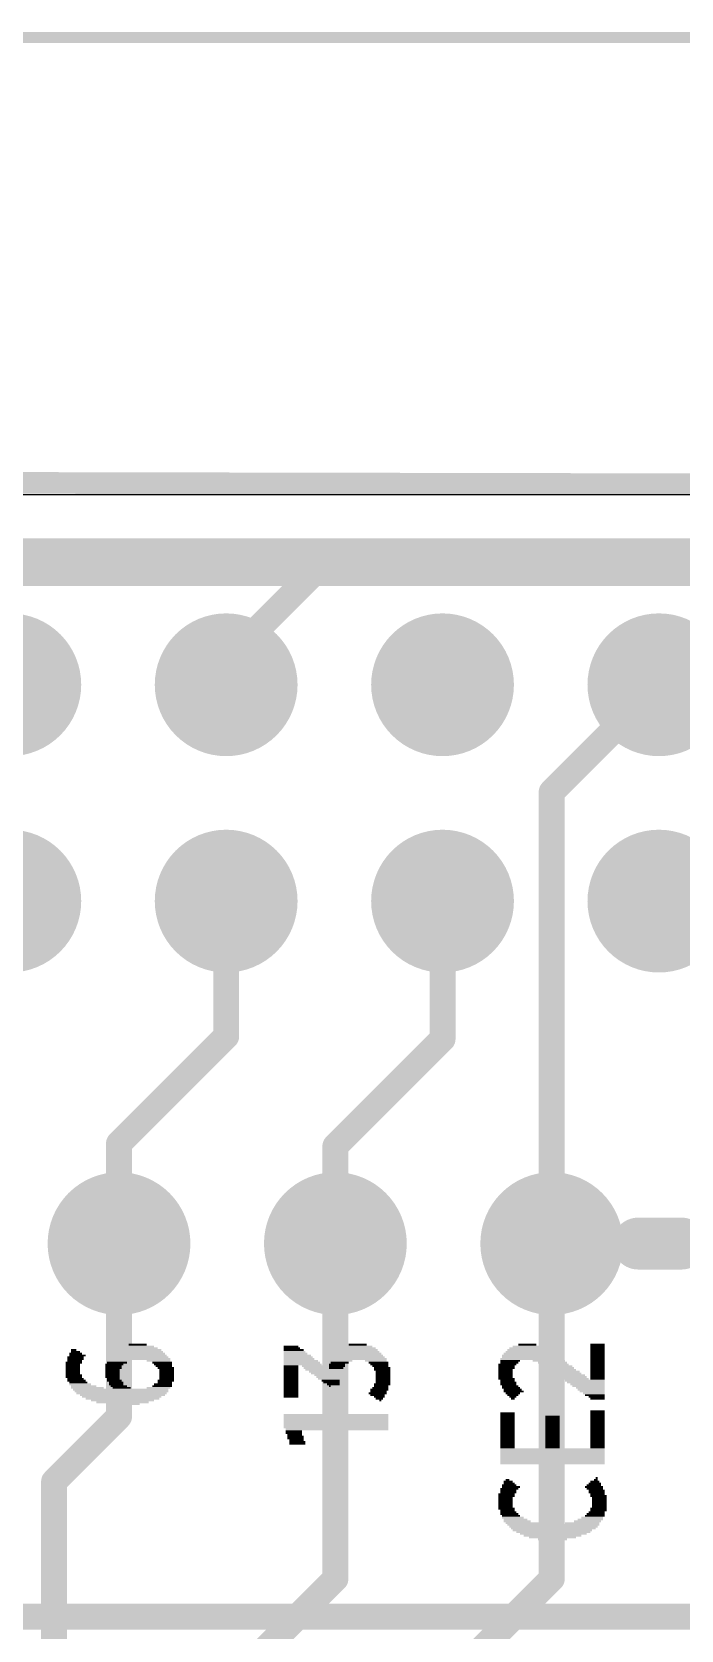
# Model space of a CAD drawing. Extents: x -7.8 to 70, y -5.3 to 37.7.
# Drawn here: x 44.19 to 51.81, y 16.67 to 35.43 of the extents above; entities that cross this region are included whole.
import ezdxf

# ---------------------------------------------------------------- set-up
doc = ezdxf.new("R2010")
doc.units = 0
for name, color, linetype in [('1', 12, 'CONTINUOUS'), ('16', 132, 'CONTINUOUS'), ('17', 110, 'CONTINUOUS'), ('20', 4, 'CONTINUOUS'), ('21', 40, 'CONTINUOUS'), ('47', 253, 'CONTINUOUS')]:
    doc.layers.add(name, color=color, linetype=linetype)

# ---------------------------------------------------------------- blocks, each defined once
blk = doc.blocks.new('ROUNDP')
at = {"const_width": 0.5}
blk.add_lwpolyline([(0, -0.25, 1), (0, 0.25, 1), (0, -0.25)], format="xyb", dxfattribs=at)
blk = doc.blocks.new('RECT')
blk.add_solid([(-0.5, -0.5), (0.5, -0.5), (-0.5, 0.5), (0.5, 0.5)])

msp = doc.modelspace()

# ---------------------------------------------------------------- linework, layer by layer
at = {"layer": '1'}
for points, const_width in [([(12.35, 29.21), (57.15, 29.21)], 0.5588), ([(50.292, 26.512), (51.55, 27.77)], 0.3048), ([(50.292, 21.209), (50.292, 26.512)], 0.3048), ([(37.7825, 16.8275), (53.6575, 16.8275)], 0.3048)]:
    msp.add_lwpolyline(points, dxfattribs=dict(at, const_width=const_width))
at = {"layer": '1', "const_width": 0.1524}
for points in [[(51.6039, 27.7161, 1), (51.4961, 27.8239)], [(50.3682, 26.512, 1), (50.2158, 26.512)], [(50.2381, 26.5659, 1), (50.3459, 26.4581)], [(50.2158, 21.209, 1), (50.3682, 21.209)]]:
    msp.add_lwpolyline(points, format="xyb", dxfattribs=at)
at = {"layer": '16'}
for points, const_width in [([(65.024, 30.099), (0, 30.226)], 0.254), ([(65.024, 30.099), (0, 30.226)], 0.254), ([(46.47, 28.055), (47.625, 29.21)], 0.3048), ([(47.625, 29.21), (57.15, 29.21)], 0.3048), ([(46.47, 27.77), (46.47, 28.055)], 0.3048), ([(46.47, 25.23), (46.47, 23.6418)], 0.3048), ([(49.01, 25.23), (49.01, 23.61)], 0.3048), ([(52.832, 23.948), (51.55, 25.23)], 0.3048), ([(45.212, 22.3838), (46.47, 23.6418)], 0.3048), ([(49.01, 23.61), (47.752, 22.352)], 0.3048), ([(45.212, 21.209), (45.212, 22.3838)], 0.3048), ([(47.752, 21.209), (47.752, 22.352)], 0.3048), ([(45.212, 19.177), (45.212, 21.209)], 0.3048), ([(47.752, 21.209), (47.752, 17.272)], 0.3048), ([(50.292, 21.209), (50.292, 17.272)], 0.3048), ([(44.45, 18.415), (45.212, 19.177)], 0.3048), ([(44.45, 13.97), (44.45, 18.415)], 0.3048), ([(47.752, 17.272), (45.72, 15.24)], 0.3048), ([(50.292, 17.272), (46.99, 13.97)], 0.3048)]:
    msp.add_lwpolyline(points, dxfattribs=dict(at, const_width=const_width))
at = {"layer": '16', "const_width": 0.1524}
for points in [[(47.625, 29.2862, 1), (47.625, 29.1338)], [(47.6789, 29.1561, 1), (47.5711, 29.2639)], [(46.5462, 28.055, 1), (46.3938, 28.055)], [(46.4161, 28.1089, 1), (46.5239, 28.0011)], [(46.3938, 27.77, 1), (46.5462, 27.77)], [(46.5462, 25.23, 1), (46.3938, 25.23)], [(49.0862, 25.23, 1), (48.9338, 25.23)], [(51.6039, 25.2839, 1), (51.4961, 25.1761)], [(46.3938, 23.6418, 1), (46.5462, 23.6418)], [(46.5239, 23.5879, 1), (46.4161, 23.6956)], [(48.9338, 23.61, 1), (49.0862, 23.61)], [(49.0639, 23.5561, 1), (48.9561, 23.6639)], [(45.2882, 22.3838, 1), (45.1358, 22.3838)], [(45.1581, 22.4376, 1), (45.2659, 22.3299)], [(47.8282, 22.352, 1), (47.6758, 22.352)], [(47.6981, 22.4059, 1), (47.8059, 22.2981)], [(45.2882, 21.209, 1), (45.1358, 21.209)], [(45.1358, 21.209, 1), (45.2882, 21.209)], [(47.8282, 21.209, 1), (47.6758, 21.209)], [(47.6758, 21.209, 1), (47.8282, 21.209)], [(50.3682, 21.209, 1), (50.2158, 21.209)], [(45.2659, 19.1231, 1), (45.1581, 19.2309)], [(45.1358, 19.177, 1), (45.2882, 19.177)], [(44.5262, 18.415, 1), (44.3738, 18.415)], [(44.3961, 18.4689, 1), (44.5039, 18.3611)], [(47.6758, 17.272, 1), (47.8282, 17.272)], [(47.8059, 17.2181, 1), (47.6981, 17.3259)], [(50.2158, 17.272, 1), (50.3682, 17.272)], [(50.3459, 17.2181, 1), (50.2381, 17.3259)]]:
    msp.add_lwpolyline(points, format="xyb", dxfattribs=at)
at = {"layer": '20'}
msp.add_line((62, 30), (3, 30), dxfattribs=at)
at = {"layer": '21', "const_width": 0.6096}
msp.add_lwpolyline([(51.308, 21.209), (51.816, 21.209)], dxfattribs=at)
at = {"layer": '21', "const_width": 0.3048}
for points in [[(51.308, 21.3614, 1), (51.308, 21.0566)], [(51.816, 21.0566, 1), (51.816, 21.3614)]]:
    msp.add_lwpolyline(points, format="xyb", dxfattribs=at)
at = {"layer": '47', "const_width": 0.13}
msp.add_lwpolyline([(0.1285, 35.3695), (64.959, 35.3695)], dxfattribs=at)

# ---------------------------------------------------------------- block references
at = {"layer": '17', "xscale": 1.6764, "yscale": 1.6764}
for p in [(43.93, 27.77), (43.93, 27.77), (46.47, 27.77), (46.47, 27.77), (49.01, 27.77), (49.01, 27.77), (51.55, 27.77), (51.55, 27.77), (43.93, 25.23), (43.93, 25.23), (46.47, 25.23), (46.47, 25.23), (49.01, 25.23), (49.01, 25.23), (51.55, 25.23), (51.55, 25.23)]:
    msp.add_blockref('ROUNDP', p, dxfattribs=at)
at = {"layer": '17', "xscale": 1.6764, "yscale": 1.6764, "rotation": 90}
for p in [(45.212, 21.209), (45.212, 21.209), (47.752, 21.209), (47.752, 21.209), (50.292, 21.209), (50.292, 21.209)]:
    msp.add_blockref('ROUNDP', p, dxfattribs=at)
at = {"layer": '21', "yscale": 0.0212}
for p, xscale in [((44.7022, 19.917), 0.1482), ((44.7234, 19.8959), 0.1905), ((44.681, 19.9594), 0.0635), ((44.7022, 19.9382), 0.1058), ((45.4324, 19.917), 0.635), ((45.443, 19.8959), 0.6561), ((45.4324, 19.9382), 0.5926), ((45.443, 19.9594), 0.5291), ((45.4324, 19.9805), 0.4656), ((45.4324, 20.0017), 0.381), ((45.4324, 20.0229), 0.2117), ((47.2315, 20.0017), 0.1693), ((47.2844, 19.917), 0.2752), ((47.2421, 19.9805), 0.1905), ((47.2633, 19.9594), 0.2328), ((47.2739, 19.9382), 0.254), ((47.3056, 19.8959), 0.3175), ((48.0252, 19.8959), 0.5715), ((48.0252, 19.917), 0.5291), ((48.0252, 19.9382), 0.4868), ((48.0252, 19.9594), 0.4445), ((48.0252, 19.9805), 0.4022), ((48.0252, 20.0017), 0.3175), ((48.0147, 20.0229), 0.2117), ((50.0254, 19.8959), 0.635), ((50.0254, 19.917), 0.5926), ((50.0148, 19.9382), 0.5291), ((50.0148, 19.9594), 0.4868), ((50.0042, 19.9805), 0.4233), ((50.0042, 20.0017), 0.3387), ((50.0042, 20.0229), 0.2117), ((50.8297, 20.0229), 0.1693), ((50.8297, 20.0017), 0.1693), ((50.8297, 19.9805), 0.1693), ((50.8297, 19.9594), 0.1693), ((50.8297, 19.9382), 0.1693), ((50.8297, 19.917), 0.1693), ((50.8297, 19.8959), 0.1693), ((44.681, 19.8112), 0.1905), ((44.6705, 19.79), 0.1693), ((44.6705, 19.7689), 0.1693), ((44.6705, 19.7477), 0.1693), ((44.6705, 19.7265), 0.1693), ((44.6705, 19.7054), 0.1693), ((44.7022, 19.8747), 0.1905), ((44.7022, 19.8535), 0.1905), ((44.6916, 19.8324), 0.1693), ((45.1361, 19.7265), 0.1693), ((45.1361, 19.7054), 0.1693), ((45.1573, 19.79), 0.2117), ((45.1467, 19.7689), 0.1905), ((45.1467, 19.7477), 0.1905), ((45.443, 19.8535), 0.7408), ((45.2102, 19.8324), 0.2752), ((45.189, 19.8112), 0.2328), ((45.443, 19.8747), 0.6985), ((45.6758, 19.8324), 0.2752), ((45.7182, 19.8112), 0.2328), ((45.7288, 19.79), 0.2117), ((45.7393, 19.7689), 0.1905), ((45.7605, 19.7477), 0.1905), ((45.7711, 19.7265), 0.1693), ((45.7711, 19.7054), 0.1693), ((47.3479, 19.8324), 0.4022), ((47.2315, 19.7689), 0.1693), ((47.2315, 19.7477), 0.1693), ((47.2315, 19.7265), 0.1693), ((47.2315, 19.7054), 0.1693), ((47.3162, 19.8747), 0.3387), ((47.3268, 19.8535), 0.3598), ((47.3585, 19.8112), 0.4233), ((47.3691, 19.79), 0.4445), ((47.4961, 19.7689), 0.2752), ((47.5173, 19.7477), 0.2752), ((47.6125, 19.7265), 0.4233), ((47.6337, 19.7054), 0.381), ((47.7713, 19.79), 0.1905), ((47.7713, 19.7689), 0.1905), ((47.7607, 19.7477), 0.1693), ((47.8242, 19.8324), 0.254), ((47.803, 19.8112), 0.2117), ((48.0252, 19.8747), 0.6138), ((48.0358, 19.8535), 0.635), ((48.2263, 19.8324), 0.254), ((48.2581, 19.8112), 0.2328), ((48.2687, 19.79), 0.2117), ((48.2792, 19.7689), 0.1905), ((48.3004, 19.7477), 0.1905), ((48.3004, 19.7265), 0.1905), ((48.311, 19.7054), 0.1693), ((49.7714, 19.79), 0.2117), ((49.7608, 19.7689), 0.1905), ((49.7608, 19.7477), 0.1905), ((49.7503, 19.7265), 0.1693), ((49.7503, 19.7054), 0.1693), ((50.0466, 19.8535), 0.7196), ((49.8032, 19.8324), 0.2328), ((49.7926, 19.8112), 0.2117), ((50.0466, 19.8747), 0.6773), ((50.2582, 19.8324), 0.381), ((50.3006, 19.8112), 0.3387), ((50.3323, 19.79), 0.3175), ((50.3641, 19.7689), 0.3387), ((50.3958, 19.7477), 0.3175), ((50.417, 19.7265), 0.3175), ((50.4593, 19.7054), 0.3175), ((50.8297, 19.8747), 0.1693), ((50.8297, 19.8535), 0.1693), ((50.8297, 19.8324), 0.1693), ((50.8297, 19.8112), 0.1693), ((50.8297, 19.79), 0.1693), ((50.8297, 19.7689), 0.1693), ((50.8297, 19.7477), 0.1693), ((50.8297, 19.7265), 0.1693), ((50.8297, 19.7054), 0.1693), ((44.681, 19.663), 0.1905), ((44.681, 19.6419), 0.1905), ((44.6705, 19.6842), 0.1693), ((44.7022, 19.6207), 0.1905), ((44.7128, 19.5995), 0.2117), ((44.7551, 19.5572), 0.254), ((44.734, 19.5784), 0.2117), ((44.7975, 19.536), 0.2963), ((44.8398, 19.5149), 0.381), ((45.1361, 19.6842), 0.1693), ((45.1361, 19.663), 0.1693), ((45.1361, 19.6419), 0.1693), ((45.1467, 19.6207), 0.1482), ((45.1573, 19.5995), 0.1693), ((45.1784, 19.5784), 0.1693), ((45.1784, 19.5572), 0.1693), ((45.2102, 19.536), 0.1905), ((45.2419, 19.5149), 0.2117), ((45.6758, 19.5149), 0.2752), ((45.7182, 19.536), 0.2328), ((45.7288, 19.5572), 0.2117), ((45.7499, 19.5784), 0.1693), ((45.7605, 19.5995), 0.1905), ((45.7711, 19.6842), 0.1693), ((45.7711, 19.663), 0.1693), ((45.7711, 19.6419), 0.1693), ((45.7711, 19.6207), 0.1693), ((47.2315, 19.6842), 0.1693), ((47.2315, 19.663), 0.1693), ((47.2315, 19.6419), 0.1693), ((47.2315, 19.6207), 0.1693), ((47.2315, 19.5995), 0.1693), ((47.2315, 19.5784), 0.1693), ((47.2315, 19.5572), 0.1693), ((47.2315, 19.536), 0.1693), ((47.2315, 19.5149), 0.1693), ((47.6443, 19.6842), 0.3598), ((47.6654, 19.663), 0.3175), ((47.6654, 19.6419), 0.2752), ((47.676, 19.6207), 0.254), ((47.6972, 19.5995), 0.2117), ((47.7078, 19.5784), 0.1905), ((47.7289, 19.5572), 0.1482), ((47.6866, 19.536), 0.0212), ((48.2792, 19.5149), 0.1905), ((48.2898, 19.536), 0.1693), ((48.3004, 19.5572), 0.1905), ((48.311, 19.6842), 0.1693), ((48.311, 19.663), 0.1693), ((48.311, 19.6419), 0.1693), ((48.311, 19.6207), 0.1693), ((48.311, 19.5995), 0.1693), ((48.311, 19.5784), 0.1693), ((49.7503, 19.6842), 0.1693), ((49.7503, 19.663), 0.1693), ((49.7503, 19.6419), 0.1693), ((49.7608, 19.6207), 0.1905), ((49.7714, 19.5995), 0.1693), ((49.782, 19.5784), 0.1905), ((49.782, 19.5572), 0.1905), ((49.8032, 19.536), 0.1905), ((49.8138, 19.5149), 0.2117), ((50.4805, 19.6842), 0.3175), ((50.5228, 19.663), 0.3175), ((50.544, 19.6419), 0.3175), ((50.5757, 19.6207), 0.2963), ((50.6816, 19.5995), 0.4656), ((50.6921, 19.5784), 0.4445), ((50.7133, 19.5572), 0.4022), ((50.7239, 19.536), 0.381), ((50.7451, 19.5149), 0.3387), ((50.8297, 19.6842), 0.1693), ((50.8297, 19.663), 0.1693), ((50.8297, 19.6419), 0.1693), ((50.8297, 19.6207), 0.1693), ((45.2314, 19.4937), 1.1218), ((45.2419, 19.4726), 1.1006), ((45.2419, 19.4514), 1.0583), ((45.2525, 19.4302), 0.9948), ((45.2419, 19.4091), 0.9313), ((45.2525, 19.3879), 0.8678), ((45.2525, 19.3667), 0.7408), ((45.2525, 19.3456), 0.6138), ((45.2631, 19.3244), 0.381), ((47.2315, 19.4937), 0.1693), ((47.2315, 19.4726), 0.1693), ((47.2315, 19.4514), 0.1693), ((47.2315, 19.4302), 0.1693), ((47.2315, 19.4091), 0.1693), ((48.2475, 19.4514), 0.2117), ((48.2581, 19.4726), 0.1905), ((48.2475, 19.4302), 0.1693), ((48.2687, 19.4937), 0.2117), ((48.2687, 19.4091), 0.127), ((48.2687, 19.3879), 0.0847), ((48.2792, 19.3667), 0.0212), ((49.8349, 19.4937), 0.2117), ((49.8455, 19.4726), 0.2328), ((49.8349, 19.4514), 0.1693), ((49.8349, 19.4302), 0.127), ((49.8349, 19.4091), 0.0847), ((49.8349, 19.3879), 0.0423), ((50.7556, 19.4937), 0.3175), ((50.7662, 19.4726), 0.2963), ((50.7874, 19.4514), 0.254), ((50.798, 19.4302), 0.2328), ((50.8191, 19.4091), 0.1905), ((50.8297, 19.3879), 0.1693), ((47.7607, 19.1974), 1.2276), ((47.7607, 19.1762), 1.2276), ((47.7607, 19.1551), 1.2276), ((47.7607, 19.1339), 1.2276), ((49.7714, 19.2186), 0.1693), ((49.7714, 19.1974), 0.1693), ((49.7714, 19.1762), 0.1693), ((49.7714, 19.1551), 0.1693), ((49.7714, 19.1339), 0.1693), ((50.3006, 19.1762), 0.1693), ((50.3006, 19.1551), 0.1693), ((50.3006, 19.1339), 0.1693), ((50.8297, 19.2397), 0.1693), ((50.8297, 19.2186), 0.1693), ((50.8297, 19.1974), 0.1693), ((50.8297, 19.1762), 0.1693), ((50.8297, 19.1551), 0.1693), ((50.8297, 19.1339), 0.1693), ((47.7607, 19.1127), 1.2276), ((47.7607, 19.0916), 1.2276), ((47.7607, 19.0704), 1.2276), ((47.7607, 19.0492), 1.2276), ((47.7713, 19.0281), 1.2065), ((47.2633, 19.0069), 0.1905), ((47.2633, 18.9857), 0.1905), ((47.2844, 18.9434), 0.1905), ((47.2739, 18.9646), 0.1693), ((49.7714, 19.1127), 0.1693), ((49.7714, 19.0916), 0.1693), ((49.7714, 19.0704), 0.1693), ((49.7714, 19.0492), 0.1693), ((49.7714, 19.0281), 0.1693), ((49.7714, 19.0069), 0.1693), ((49.7714, 18.9857), 0.1693), ((49.7714, 18.9646), 0.1693), ((49.7714, 18.9434), 0.1693), ((50.3006, 19.1127), 0.1693), ((50.3006, 19.0916), 0.1693), ((50.3006, 19.0704), 0.1693), ((50.3006, 19.0492), 0.1693), ((50.3006, 19.0281), 0.1693), ((50.3006, 19.0069), 0.1693), ((50.3006, 18.9857), 0.1693), ((50.3006, 18.9646), 0.1693), ((50.3006, 18.9434), 0.1693), ((50.8297, 19.1127), 0.1693), ((50.8297, 19.0916), 0.1693), ((50.8297, 19.0704), 0.1693), ((50.8297, 19.0492), 0.1693), ((50.8297, 19.0281), 0.1693), ((50.8297, 19.0069), 0.1693), ((50.8297, 18.9857), 0.1693), ((50.8297, 18.9646), 0.1693), ((50.8297, 18.9434), 0.1693), ((47.2844, 18.9222), 0.1905), ((47.295, 18.9011), 0.1693), ((47.3056, 18.8799), 0.1905), ((47.3056, 18.8587), 0.1905), ((49.7714, 18.9222), 0.1693), ((49.7714, 18.9011), 0.1693), ((49.7714, 18.8799), 0.1693), ((49.7714, 18.8587), 0.1693), ((49.7714, 18.8376), 0.1693), ((49.7714, 18.8164), 0.1693), ((50.3006, 18.7952), 1.2276), ((50.3006, 18.7741), 1.2276), ((50.3006, 18.7529), 1.2276), ((50.3006, 18.9222), 0.1693), ((50.3006, 18.9011), 0.1693), ((50.3006, 18.8799), 0.1693), ((50.3006, 18.8587), 0.1693), ((50.3006, 18.8376), 0.1693), ((50.3006, 18.8164), 0.1693), ((50.8297, 18.9222), 0.1693), ((50.8297, 18.9011), 0.1693), ((50.8297, 18.8799), 0.1693), ((50.8297, 18.8587), 0.1693), ((50.8297, 18.8376), 0.1693), ((50.8297, 18.8164), 0.1693), ((50.3006, 18.7318), 1.2276), ((50.3006, 18.7106), 1.2276), ((50.3006, 18.6894), 1.2276), ((50.3006, 18.6683), 1.2276), ((50.3006, 18.6471), 1.2276), ((50.3006, 18.6259), 1.2276), ((49.782, 18.4143), 0.1058), ((49.7926, 18.3931), 0.127), ((49.7714, 18.4354), 0.0423), ((50.798, 18.3931), 0.1482), ((50.798, 18.4143), 0.1058), ((50.8086, 18.4354), 0.0423), ((50.8191, 18.4566), 0.0212), ((49.7608, 18.2661), 0.1905), ((49.7608, 18.2449), 0.1905), ((49.7503, 18.2238), 0.1693), ((49.7503, 18.2026), 0.1693), ((49.782, 18.3084), 0.1905), ((49.782, 18.2873), 0.1905), ((49.7926, 18.3296), 0.2117), ((49.7926, 18.3719), 0.1693), ((49.8138, 18.3508), 0.2117), ((50.7874, 18.3508), 0.2117), ((50.7874, 18.3719), 0.1693), ((50.798, 18.3296), 0.1905), ((50.8191, 18.3084), 0.1905), ((50.8191, 18.2873), 0.1905), ((50.8297, 18.2661), 0.1693), ((50.8403, 18.2449), 0.1905), ((50.8509, 18.2238), 0.1693), ((50.8509, 18.2026), 0.1693), ((49.7503, 18.1814), 0.1693), ((49.7503, 18.1603), 0.1693), ((49.7503, 18.1391), 0.1693), ((49.7503, 18.1179), 0.1693), ((49.7608, 18.0968), 0.1905), ((49.7714, 18.0756), 0.1693), ((49.782, 18.0544), 0.1905), ((49.7926, 18.0333), 0.2117), ((49.8138, 18.0121), 0.2117), ((50.798, 18.0121), 0.2328), ((50.8086, 18.0333), 0.2117), ((50.8191, 18.0544), 0.1905), ((50.8403, 18.0968), 0.1905), ((50.8403, 18.0756), 0.1905), ((50.8509, 18.1814), 0.1693), ((50.8509, 18.1603), 0.1693), ((50.8509, 18.1391), 0.1693), ((50.8509, 18.1179), 0.1693), ((49.8349, 17.9909), 0.254), ((49.8667, 17.9698), 0.2752), ((49.8878, 17.9486), 0.3175), ((49.9513, 17.9274), 0.4022), ((50.3112, 17.9063), 1.0795), ((50.3112, 17.8851), 1.0371), ((50.3112, 17.8639), 0.9948), ((50.3006, 17.8428), 0.9313), ((50.3112, 17.8216), 0.8678), ((50.6498, 17.9274), 0.4022), ((50.7133, 17.9486), 0.3175), ((50.7451, 17.9698), 0.2963), ((50.7662, 17.9909), 0.254), ((50.3112, 17.8005), 0.7831), ((50.3006, 17.7793), 0.6773), ((50.3006, 17.7581), 0.5503), ((50.3006, 17.737), 0.3387)]:
    msp.add_blockref('RECT', p, dxfattribs=dict(at, xscale=xscale))

doc.saveas('drawing.dxf')
